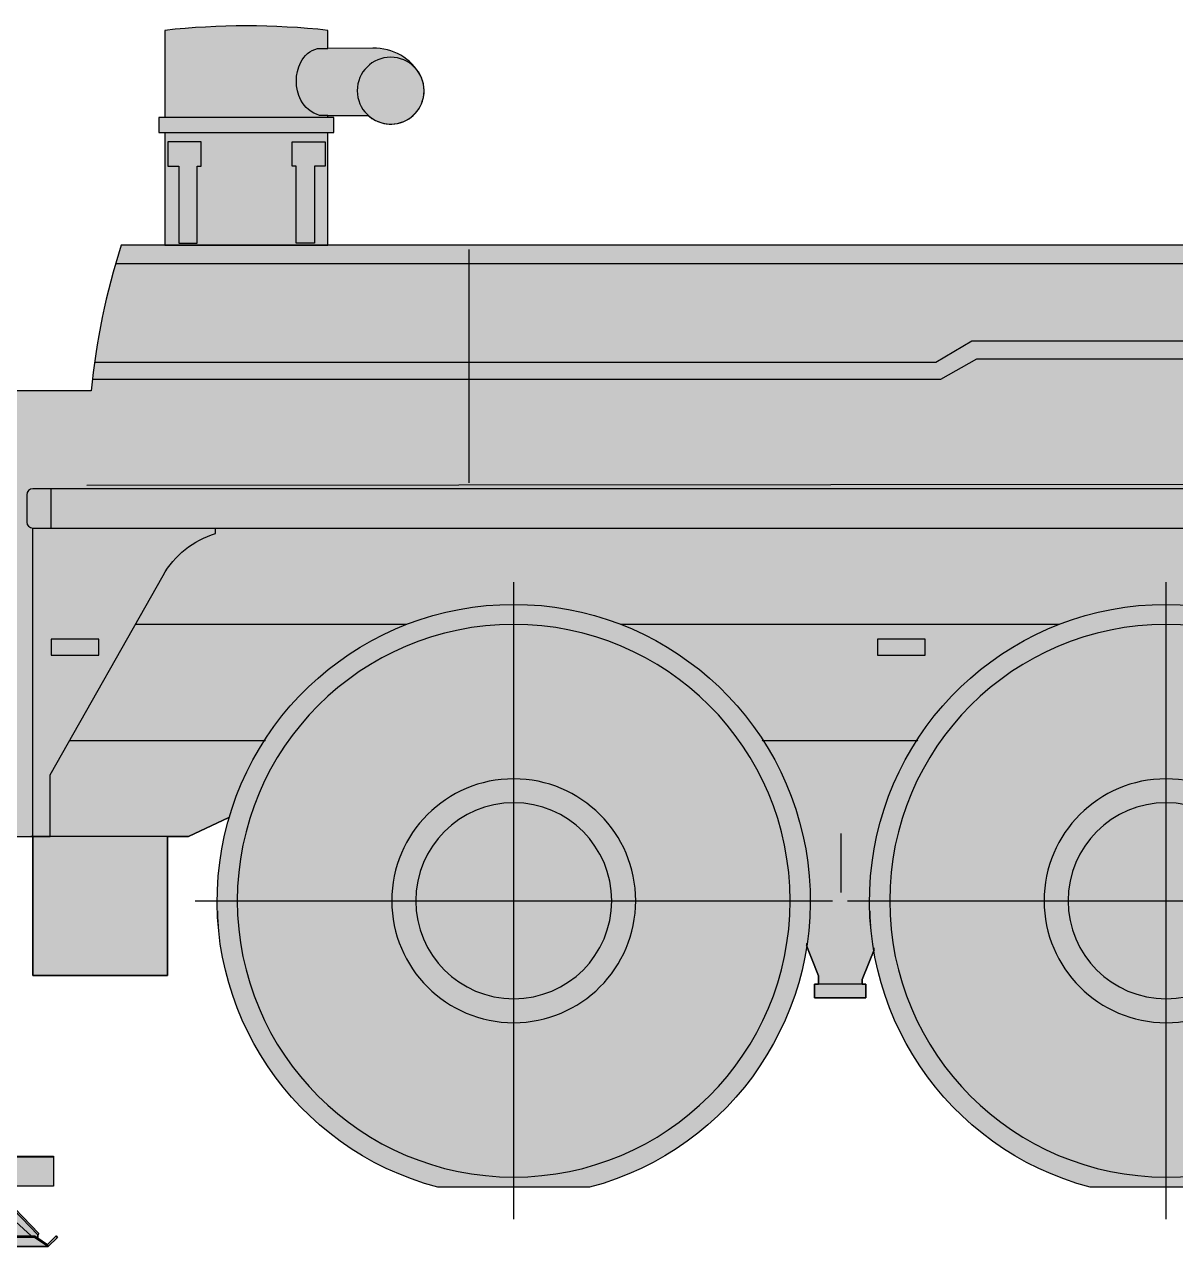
# Model space of a CAD drawing. Header units: millimetres. Extents: x -6059 to 13608, y -15234 to 15558.
# Drawn here: x 5633 to 8544, y 0 to 3092 of the extents above; entities that cross this region are included whole.
import ezdxf
from ezdxf.enums import TextEntityAlignment as Align

# ---------------------------------------------------------------- set-up
doc = ezdxf.new("R2010")
doc.units = ezdxf.units.MM
doc.set_wipeout_variables(frame=1)
doc.layers.add('Техника. Кран LTM 1350-6.1', color=250, linetype='Continuous')
doc.layers.add('Техника. Кран LTM 1350-6.1 Штрих', color=7, linetype='Continuous', lineweight=15, true_color=0xffda6b)
doc.styles.add('arial', font='arial.ttf')

# ---------------------------------------------------------------- blocks, each defined once
blk = doc.blocks.new('BLOCK-20200609.150342')
at = {"color": 0, "linetype": 'ByBlock', "lineweight": -2, "transparency": 16777216}
blk.add_wipeout([(-276.8460602492269, 0), (-300.180584028567, 23.33452377934009), (-296.64505012260645, 26.870057685300708), (-274.7749924383243, 5.000000001018634), (-250.00000000000006, 22.05210519969114), (-250.00000000000006, 30.000000002473882), (-252.8945661942999, 32.75835131353233), (-171.8943316736841, 117.75812782798317), (-169.0000000016881, 115.00000000160071), (-168.4588929856546, 135.0000000020372), (-172.999999998865, 135.0000000020372), (-172.999999998865, 143.0000000000291), (-161.4999999983484, 143.0000000000291), (-161.49999999833383, 147.000000000844), (161.499999998341, 147.000000000844), (161.499999998341, 143.0000000000291), (172.9999999988649, 143.0000000000291), (172.9999999988649, 135.0000000020372), (168.45889298565447, 135.0000000020372), (168.99999999805, 115.00000000160071), (171.89433167004603, 117.75812782798317), (252.89456619429978, 32.75835131353233), (249.99999999999994, 30.000000002473882), (249.99999999999994, 22.05210519969114), (274.7749924383242, 5.000000001018634), (296.64505012260634, 26.870057685300708), (300.1805840285669, 23.33452377934009), (276.8460602492268, 0)], dxfattribs=at)
at = {"layer": 'Техника. Кран LTM 1350-6.1 Штрих', "true_color": 0xadadad, "transparency": 16777216}
h = blk.add_hatch(color=253, dxfattribs=at)
h.dxf.hatch_style = 1
h.paths.add_polyline_path([(276.8460602492269, 0), (-276.8460602492269, 0), (-300.180584028567, 23.33452377934009), (-296.6450501226063, 26.87005768530071), (-274.7749924383243, 5.000000001018634), (-250, 22.05210519969114), (-250, 30.00000000247383), (-252.8945661942998, 32.75835131353233), (-171.8943316736841, 117.7581278279831), (-169.000000001688, 115.0000000016007), (-168.4588929856545, 135.0000000020373), (-172.999999998865, 135.0000000020373), (-172.999999998865, 143.0000000000291), (-161.4999999983484, 143.0000000000291), (-161.4999999983338, 147.000000000844), (161.4999999983411, 147.000000000844), (161.4999999983411, 143.0000000000291), (172.999999998865, 143.0000000000291), (172.999999998865, 135.0000000020373), (168.4588929856545, 135.0000000020373), (168.99999999805, 115.0000000016007), (171.8943316700461, 117.7581278279831), (252.8945661942998, 32.75835131353233), (250, 30.00000000247383), (250, 22.05210519969114), (274.7749924383243, 5.000000001018634), (296.6450501226063, 26.87005768530071), (300.180584028567, 23.33452377934009)])
at = {"color": 0, "linetype": 'ByBlock', "lineweight": -2, "transparency": 16777216}
for p, q in [((-161.4999999983484, 143.0000000000291), (-172.999999998865, 143.0000000000291)), ((-172.999999998865, 143.0000000000291), (-172.999999998865, 135.0000000020373)), ((-172.999999998865, 135.0000000020373), (172.999999998865, 135.0000000020373)), ((-168.8079942869081, 115.0000000016007), (-168.4588929856545, 135.0000000020373)), ((-165.7900822356169, 88.99999999994179), (-126.813287693949, 125)), ((-161.4999999983484, 143.0000000000291), (-161.4999999983411, 147.000000000844)), ((-126.813287693949, 125), (-122.3294731462374, 125)), ((-122.3294731462374, 125), (-122.3294731462374, 125)), ((122.3294731462374, 125), (126.813287693949, 125)), ((122.3294731462374, 125), (122.3294731462374, 125)), ((126.813287693949, 125), (165.7900822356169, 88.99999999994179)), ((161.4999999983411, 147.000000000844), (161.4999999983411, 143.0000000000291)), ((172.999999998865, 143.0000000000291), (161.4999999983411, 143.0000000000291)), ((168.4588929856545, 135.0000000020373), (168.8079942869081, 115.0000000016007)), ((172.999999998865, 135.0000000020373), (172.999999998865, 143.0000000000291)), ((-171.8943316736841, 117.7581278279831), (-252.8945661942998, 32.75835131353233)), ((-169.000000001688, 115.0000000016007), (-250, 30.00000000247383)), ((-169.000000001688, 115.0000000016007), (-171.8943316736841, 117.7581278279831)), ((-169.000000001688, 103.9999999993597), (-168.8079942869081, 115.0000000016007)), ((-169.000000001688, 103.9999999993597), (-168.7896253206418, 91.94764278072398)), ((-168.7896253206418, 91.94764278072398), (-168.8808749604505, 97.175331084145)), ((-82.67184273063322, 94.97871861094609), (-82.67184273063322, 26.87005768530071)), ((-20.00000000043656, 26.87005768530071), (-20.00000000043656, 109.7581278299913)), ((-15.99999999962165, 26.87005768530071), (-15.99999999962165, 111.0000000007858)), ((20.00000000043656, 117.7581278279831), (-11.99999999880674, 117.7581278279831)), ((20.00000000043656, 115.0000000016007), (-11.99999999880674, 115.0000000016007)), ((20.00000000043656, 117.7581278279831), (20.00000000043656, 30.00000000247383)), ((82.67184273063322, 26.87005768530071), (82.67184273063322, 94.97871861094609)), ((168.7896253206418, 91.94764278072398), (168.99999999805, 103.9999999993597)), ((168.8079942869081, 115.0000000016007), (168.99999999805, 103.9999999993597)), ((169.000000001688, 115.0000000016007), (171.8943316736841, 117.7581278279831)), ((250, 30.00000000247383), (168.99999999805, 115.0000000016007)), ((252.8945661942998, 32.75835131353233), (171.8943316700461, 117.7581278279831)), ((-233.2224359597603, 26.87005768530071), (-165.7900822356169, 88.99999999994179)), ((-82.67184273063322, 88.99999999994179), (82.67184273063322, 88.99999999994179)), ((165.7900822356169, 88.99999999994179), (233.2224359597603, 26.87005768530071)), ((-250, 30.00000000247383), (-252.8945661942998, 32.75835131353233)), ((20.00000000043656, 32.75835131353233), (-11.99999999880674, 32.75835131353233)), ((252.8945661942998, 32.75835131353233), (250, 30.00000000247383)), ((-296.6450501226063, 26.87005768530071), (-300.180584028567, 23.33452377934009)), ((-300.180584028567, 23.33452377934009), (-276.8460602492269, 0)), ((-274.7749924383243, 5.000000001018634), (-296.6450501226063, 26.87005768530071)), ((-274.7749924383243, 5.000000001018634), (-276.8460602492269, 0)), ((-276.8460602492269, 0), (-269.593703062128, 5.000000001018634)), ((-276.8460602492269, 0), (276.8460602492269, 0)), ((-274.7749924383243, 5.000000001018634), (-242.9999999985739, 26.87005768530071)), ((-269.593703062128, 5.000000001018634), (-242.9999999985739, 23.33452377934009)), ((-250, 30.00000000247383), (-250, 22.05210519969114)), ((-242.9999999985739, 23.33452377934009), (-242.9999999985739, 26.87005768530071)), ((-242.9999999985739, 26.87005768530071), (242.9999999985739, 26.87005768530071)), ((242.9999999985739, 23.33452377934009), (-242.9999999985739, 23.33452377934009)), ((20.00000000043656, 30.00000000247383), (-11.99999999880674, 30.00000000247383)), ((242.9999999985739, 26.87005768530071), (274.7749924383243, 5.000000001018634)), ((242.9999999985739, 26.87005768530071), (242.9999999985739, 23.33452377934009)), ((242.9999999985739, 23.33452377934009), (269.593703062128, 5.000000001018634)), ((250, 22.05210519969114), (250, 30.00000000247383)), ((269.593703062128, 5.000000001018634), (276.8460602492269, 0)), ((296.6450501226063, 26.87005768530071), (274.7749924383243, 5.000000001018634)), ((276.8460602492269, 0), (274.7749924383243, 5.000000001018634)), ((276.8460602492269, 0), (300.180584028567, 23.33452377934009)), ((300.180584028567, 23.33452377934009), (296.6450501226063, 26.87005768530071))]:
    blk.add_line(p, q, dxfattribs=at)
blk.add_lwpolyline([(276.8460602492269, 0), (-276.8460602492269, 0), (-300.180584028567, 23.33452377934009), (-296.6450501226063, 26.87005768530071), (-274.7749924383243, 5.000000001018634), (-250, 22.05210519969114), (-250, 30.00000000247383), (-252.8945661942998, 32.75835131353233), (-171.8943316736841, 117.7581278279831), (-169.000000001688, 115.0000000016007), (-168.4588929856545, 135.0000000020373), (-172.999999998865, 135.0000000020373), (-172.999999998865, 143.0000000000291), (-161.4999999983484, 143.0000000000291), (-161.4999999983338, 147.000000000844), (161.4999999983411, 147.000000000844), (161.4999999983411, 143.0000000000291), (172.999999998865, 143.0000000000291), (172.999999998865, 135.0000000020373), (168.4588929856545, 135.0000000020373), (168.99999999805, 115.0000000016007), (171.8943316700461, 117.7581278279831), (252.8945661942998, 32.75835131353233), (250, 30.00000000247383), (250, 22.05210519969114), (274.7749924383243, 5.000000001018634), (296.6450501226063, 26.87005768530071), (300.180584028567, 23.33452377934009), (276.8460602492269, 0)], dxfattribs=at)
for centre, radius, start, end in [((-133.3610005864703, 69.223342446483), 56.85710268301656, 26.93531683816798, 78.81240414995384), ((133.3610005864703, 69.223342446483), 56.85710268301656, 101.1875958500462, 153.064683161832), ((-11.99999999880674, 109.7581278299913), 8, 90, 180), ((-11.99999999880674, 111.0000000007858), 4, 90, 180), ((-165.7900822356169, 92.00000000055297), 3, 181.0000000086281, 270), ((165.7900822356169, 92.00000000055297), 2.999999999992129, 270, 358.999999990955), ((-11.99999999880674, 24.75835131554049), 7.999999999982689, 90, 164.6946392948219), ((-11.99999999880674, 26.00000000165892), 3.999999999992003, 90, 167.4369151683407)]:
    blk.add_arc(centre, radius, start, end, dxfattribs=at)
blk = doc.blocks.new('BLOCK-20200609.15034')
at = {"color": 0, "linetype": 'ByBlock', "lineweight": -2, "transparency": 16777216}
blk.add_wipeout([(-258.47147296157345, -62.25537867034291), (-266.15804375559225, -64.89625880857085), (-274.0984748667446, -63.16213878821691), (-279.984227925989, -57.55718299877981), (-282.1041254698139, -49.71093211828702), (-282.1041254698139, -49.71093211828702), (-282.1041254698139, 67.74462132703775), (282.87726147606, 67.74462132703775), (282.87726147606, -8.755378672176505), (-187.12273852146606, -8.755378672176505)], dxfattribs=at)
at = {"layer": 'Техника. Кран LTM 1350-6.1 Штрих'}
h = blk.add_hatch(color=256, dxfattribs=at)
h.dxf.hatch_style = 1
edge = h.paths.add_edge_path()
edge.add_ellipse((-267.0312197820716, -49.84804135792407), major_axis=(-15.07352927536109, 0), ratio=1, start_angle=-0.521171183749118, end_angle=124.6015585508039, ccw=False)
edge.add_line((-282.1041254698139, -49.71093211828702), (-282.1041254698139, 67.74462132703775))
edge.add_line((-282.1041254698139, 67.74462132703775), (282.8772614760601, 67.74462132703775))
edge.add_line((282.8772614760601, 67.74462132703775), (282.8772614760601, -8.755378672176448))
edge.add_line((282.8772614760601, -8.755378672176448), (-187.1227385214661, -8.755378672176448))
edge.add_line((-187.1227385214661, -8.755378672176448), (-258.4714729615735, -62.25537867034291))
edge = h.paths.add_edge_path(flags=16)
edge.add_arc((-267.0312197865424, -49.84804135969898), 5.640603142666923, 0, 360)
at = {"color": 0, "linetype": 'ByBlock', "lineweight": -2, "transparency": 16777216}
blk.add_line((282.8772614760601, 64.57158757290017), (-282.1041254698139, 64.57158757290017), dxfattribs=at)
at = {"color": 0, "linetype": 'ByBlock', "lineweight": -2, "transparency": 16777216, "extrusion": (0, 0, -1)}
blk.add_lwpolyline([(258.4714729615735, -62.25537867034291, 0.6075478316620407), (282.1041254698139, -49.71093211828702), (282.1041254698139, 67.74462132703775), (-282.8772614760601, 67.74462132703775), (-282.8772614760601, -8.755378672176448), (187.1227385214661, -8.755378672176448), (258.4714729615735, -62.25537867034291)], format="xyb", dxfattribs=at)
at = {"color": 0, "linetype": 'ByBlock', "lineweight": -2, "transparency": 16777216}
blk.add_circle((-267.0312197865424, -49.84804135969898), 5.640603142666923, dxfattribs=at)
blk = doc.blocks.new('BLOCK-20200609.150333')
at = {"color": 0, "linetype": 'ByBlock', "lineweight": -2, "transparency": 16777216, "xscale": -1}
blk.add_blockref('BLOCK-20200609.150342', (0, 0), dxfattribs=at)
blk.add_blockref('BLOCK-20200609.15034', (-7.254584939677443, 161.255378672322), dxfattribs=at)
at = {"color": 0, "linetype": 'ByBlock', "lineweight": -2, "transparency": 16777216}
blk.add_wipeout([(80.04873761253839, 279.0000000022703), (77.73933653313725, 275.0000000014553), (52.16645192958089, 268.147766224589), (52.16645192958089, 268.147766224589), (47.71518411283637, 266.13092301582265), (44.14843750537926, 262.79030026799165), (41.84478566840272, 258.48047081439057), (41.04873761127965, 253.6588788370574), (41.048737611869, 228.9999999993599), (-40.951262390284626, 228.9999999993599), (-40.95126238970255, 253.65887883384147), (-40.95126238970255, 253.65887883384147), (-41.74731044668454, 258.4804708107567), (-44.050962283266415, 262.7903002640752), (-47.6177088901606, 266.1309230118703), (-52.06897670630127, 268.1477662209146), (-52.06897670630127, 268.1477662209146), (-77.6418613115529, 275.0000000014553), (-79.95126238731609, 279.0000000022703), (-79.95126238731609, 1049.9993363837611), (80.04873761253839, 1050.0006627004336)], dxfattribs=at)
at = {"layer": 'Техника. Кран LTM 1350-6.1 Штрих', "transparency": 16777216, "extrusion": (0, 0, -1)}
h = blk.add_hatch(color=256, dxfattribs=at)
h.dxf.hatch_style = 1
h.set_gradient(color1=(132, 132, 132), color2=(214, 214, 214), tint=1, name='CYLINDER')
h.paths.add_polyline_path([(0, 1050), (79.95126238731609, 1049.999336383761), (79.95126238731609, 279.0000000022701), (-0.0487376107921591, 279.0000000022701)])
h.paths.add_polyline_path([(-80.04873761253839, 1050.000662700434), (0, 1050), (-0.0487376107921591, 279.0000000022701), (-80.04873761253839, 279.0000000022701)])
h = blk.add_hatch(color=256, dxfattribs=at)
h.dxf.hatch_style = 1
h.set_gradient(color1=(132, 132, 132), color2=(214, 214, 214), tint=1, name='CYLINDER')
h.paths.add_polyline_path([(-0.0487376107921591, 275.0000000014552), (77.64186131155293, 275.0000000014552), (52.06897670630133, 268.1477662209145, 0.3394542588452465), (40.95126238970261, 253.6588788338413), (40.95126239028468, 228.9999999993597), (-0.0487376107921591, 228.9999999993597)])
h.paths.add_polyline_path([(-41.04873761127237, 253.6588788370573, 0.3394542588780836), (-52.16645192957367, 268.1477662245888), (-77.73933653313725, 275.0000000014552), (-0.0487376107921591, 275.0000000014552), (-0.0487376107921591, 228.9999999993597), (-41.048737611869, 228.9999999993597)])
at = {"color": 0, "linetype": 'ByBlock', "lineweight": 9, "transparency": 16777216}
blk.add_line((0, 1050), (0, 0), dxfattribs=at)
at = {"color": 0, "linetype": 'ByBlock', "lineweight": -2, "transparency": 16777216}
for p, q in [((-79.95126238731609, 279.0000000022701), (80.04873761253839, 279.0000000022701)), ((-77.64186131155293, 275.0000000014552), (77.73933653313725, 275.0000000014552)), ((-40.95126239028468, 265.1687836514611), (41.048737611869, 265.1687836514611))]:
    blk.add_line(p, q, dxfattribs=at)
at = {"color": 0, "linetype": 'ByBlock', "lineweight": -2, "transparency": 16777216, "extrusion": (0, 0, -1)}
blk.add_lwpolyline([(-80.04873761253839, 1050.000662700434), (-80.04873761253839, 279.0000000022701), (-77.73933653313725, 275.0000000014552), (-52.16645192957367, 268.1477662245888, -0.3394542588780529), (-41.04873761127237, 253.6588788370573), (-41.048737611869, 228.9999999993597), (40.95126239028468, 228.9999999993597), (40.95126238970261, 253.6588788338413, -0.3394542588452499), (52.06897670630133, 268.1477662209145), (77.64186131155293, 275.0000000014552), (79.95126238731609, 279.0000000022701), (79.95126238731609, 1049.999336383761)], format="xyb", close=True, dxfattribs=at)
blk = doc.blocks.new('BLOCK-20200609.214848')
at = {"color": 0, "linetype": 'ByBlock', "lineweight": -2, "transparency": 16777216}
blk.add_wipeout([(192.02864369672187, -724.9999999999981), (192.02864369672187, -724.9999999999981), (318.2087991240814, -679.1488497818507), (434.1928320660788, -611.536249606217), (536.2643543854925, -524.3286585868739), (621.1527659395865, -420.3204032230674), (686.1380519324874, -302.8441409211864), (729.1379382801547, -175.66407418866766), (748.7746123348427, -42.855337156537644), (744.4188710876546, 91.32658084357195), (716.2102822419081, 222.5821906868498), (665.0527121514057, 346.70576871469916), (592.5853639184209, 459.7201175385517), (501.1302536556721, 558.004004350317), (393.61780789038386, 638.408193330532), (273.4929661363054, 698.3563542160618), (144.60479731745718, 735.9276136908843), (11.083166980644398, 749.9181044685224), (-122.79359284464208, 739.8795398957091), (-252.73577098485723, 706.1335780606028), (-374.5797290743124, 649.7615151473601), (-484.42131385200497, 572.569638285057), (-578.7409549746119, 477.0313480632683), (-654.5164399316407, 366.2079052385334), (-709.3197525018678, 243.6503410846649), (-741.3948718300963, 113.28567439893959), (-749.7140392675883, -20.7089189738781), (-734.010690060628, -154.03995220952083), (-694.7879946821438, -282.4352004364189), (-633.3027361230062, -401.78059238732567), (-551.525039750703, -508.25203445532793), (-452.0752460808978, -598.437943216247), (-338.139949199585, -669.4485602010812), (-213.36989115288375, -719.0085462283502), (-192.02864369671923, -724.9999999999981)], dxfattribs=at)
at = {"layer": 'Техника. Кран LTM 1350-6.1 Штрих', "true_color": 0x848484, "transparency": 16777216}
h = blk.add_hatch(color=252, dxfattribs=at)
h.dxf.hatch_style = 1
edge = h.paths.add_edge_path(flags=16)
edge.add_arc((0, 0), 699.146721040487, 0, 360)
edge = h.paths.add_edge_path()
edge.add_line((-192.0286436967199, -724.9999999999982), (192.0286436967217, -724.9999999999982))
edge.add_arc((1.818989403545856e-12, -5.456968210637569e-12), 749.9999999999941, 284.8351115819762, 615.1648884180236)
h = blk.add_hatch(color=252, dxfattribs=at)
h.dxf.hatch_style = 1
edge = h.paths.add_edge_path()
edge.add_arc((0, 0), 699.146721040487, 0, 360)
edge = h.paths.add_edge_path(flags=17)
edge.add_arc((0, 0), 308.4911617921528, 0, 360)
at = {"layer": 'Техника. Кран LTM 1350-6.1 Штрих', "transparency": 16777216}
h = blk.add_hatch(color=256, dxfattribs=at)
h.dxf.hatch_style = 1
h.set_gradient(color1=(132, 132, 132), color2=(214, 214, 214), rotation=180, tint=1, name='HEMISPHERICAL')
edge = h.paths.add_edge_path()
edge.add_arc((0, 0), 308.4911617921528, 0, 360)
edge = h.paths.add_edge_path(flags=17)
edge.add_arc((0, 0), 247.849310909165, 0, 360)
h = blk.add_hatch(color=256, dxfattribs=at)
h.dxf.hatch_style = 1
edge = h.paths.add_edge_path()
edge.add_arc((0, 0), 247.849310909165, 0, 360)
at = {"color": 0, "linetype": 'ByBlock', "lineweight": -2, "transparency": 16777216}
for p, q in [((0, 0), (0, 805.9388726309917)), ((0, 0), (-805.9388726309917, 0)), ((0, -805.9388726309917), (0, 0)), ((805.9388726309917, 0), (0, 0))]:
    blk.add_line(p, q, dxfattribs=at)
blk.add_lwpolyline([(-192.0286436967199, -724.9999999999982), (192.0286436967217, -724.9999999999982, 7.681145747868325)], format="xyb", close=True, dxfattribs=at)
for radius in [699.146721040487, 308.4911617921528, 247.849310909165]:
    blk.add_circle((0, 0), radius, dxfattribs=at)
blk = doc.blocks.new('BLOCK-20200609.215451')
at = {"color": 0, "linetype": 'ByBlock', "lineweight": -2, "transparency": 16777216}
blk.add_wipeout([(-10532.435256825873, 505.54258899368506), (-10754.625165340214, 586.1937285139311), (-10754.625165340214, 580.7605014320416), (-10937.314904803978, 643.8734840265715), (-10937.314904803978, 643.8734840265715), (-10943.774656865144, 650.4669685173212), (-10949.247599272141, 657.8999582140223), (-10953.625910285231, 666.02601673548), (-10956.823333358043, 674.6850536400634), (-10956.823333358043, 674.6850536400634), (-10956.823333358043, 674.6850536400634), (-10982.880092571682, 830.5498018420476), (-10990.88724637335, 988.3745778462662), (-10980.739103750195, 1146.0761619666691), (-10952.569615853772, 1301.5729605975039), (-10861.489012353495, 1304.3489324032753), (-10859.20792160379, 1328.7597374821662), (-10935.01203351293, 1327.4260621515268), (-10935.01203351293, 1327.4260621515268), (-10895.218459309654, 1581.3565334681998), (-10829.759883010509, 1829.9111302872252), (-10739.317593546257, 2070.5029112928214), (-10624.832908833774, 2300.627811677942), (-10624.832908833774, 2300.627811677944), (-10578.805030850763, 2301.415907449021), (-10549.287859851776, 2342.358703854071), (-10549.287859851776, 2342.358703854071), (-10543.120094543738, 2348.8912369583422), (-10535.528685824262, 2353.696008681046), (-10526.985013029396, 2356.4746725375944), (-10518.019585180362, 2357.054690759026), (-10518.019585180362, 2357.054690759024), (-9710.278752113074, 2357.895188509451), (-9710.278752113074, 2197.979355977496), (-9765.376616798185, 2197.979355977496), (-10445.286911216275, 2197.9890902184807), (-10445.286911216275, 2197.9890902184807), (-10498.846742977166, 2096.000828130059), (-10547.334229329412, 1991.505733272389), (-10590.632400082537, 1884.7558874106517), (-10628.636803641692, 1776.0088116238267), (-10628.636803641692, 1776.0088116238267), (-10628.636803641692, 1776.0088116238267), (-10630.164899213865, 1770.383152689973), (-10631.441853352037, 1764.6952266490744), (-10632.465150363474, 1758.9562391299978), (-10633.232774278487, 1753.1774963564467), (-10633.232774278487, 1753.1774963564467), (-10633.232774278487, 1635.3324987297847), (-10633.232774278487, 1635.3324987297847), (-10625.902776574927, 1605.087947717132), (-10607.974397051232, 1579.6510662269566), (-10581.954919772277, 1562.5792024030825), (-10551.483168909075, 1556.2598565807648), (-10551.483168909075, 1556.2598565807612), (-9981.582809946238, 1556.2501223397767), (-9981.582809946238, 1556.2501223397767), (-9968.356924097116, 1557.9480228798866), (-9955.500953175571, 1561.4879288676975), (-9943.270113778446, 1566.7995661275081), (-9931.907212398251, 1573.7774880934076), (-9931.907212398251, 1573.7774880934076), (-9794.41923975935, 1681.7444879404475), (-9794.41923975935, 1681.7444879404475), (-9781.889861044703, 1695.7220775828655), (-9772.61843548929, 1712.0438119072996), (-9767.028838187834, 1729.9634867144641), (-9765.376616798185, 1748.6618424621347), (-9765.376616798185, 1748.6618424621347), (-9765.376616798185, 2197.979355977496), (-9710.278752113074, 2197.979355977496), (-9710.278752113074, 2357.895188509451), (-9349.54395194929, 2358.270552457424), (-9349.54395194929, 2358.270552457424), (-9335.931298384368, 2353.943767549138), (-9324.018334895918, 2346.062986772841), (-9314.71125845466, 2335.2276864614696), (-9308.71804105139, 2322.2620877526397), (-9308.71804105139, 2322.2620877526433), (-9274.566658357973, 1857.6945024468232), (-9226.329074782816, 1857.6945024468232), (-9254.866959455121, 2383.578666120892), (-9155.556230351596, 2383.578666120892), (-9161.588311432202, 2513.72006740541), (-9161.588311432202, 2513.72006740541), (-9166.594312960638, 2529.015667933788), (-9175.579595133466, 2542.3678269764687), (-9187.863827434732, 2552.765571135419), (-9202.516895713441, 2559.421623782883), (-9202.516895713441, 2559.4216237828814), (-9202.516895713441, 2569.1739045182303), (-9241.835130381807, 2569.1739045182303), (-9241.835130381807, 2790.764626295725), (-9241.835130381807, 2790.764626295725), (-9237.567032388124, 2805.656000909902), (-9228.281664308692, 2818.0556637284126), (-9215.193304269456, 2826.3420700584693), (-9200.01356016409, 2829.431579287945), (-9200.01356016409, 2829.431579287947), (-9087.348716617955, 2829.431579287947), (-8974.68387307182, 2829.431579287947), (-8974.68387307182, 2829.431579287947), (-8959.504128966453, 2826.3420700584693), (-8946.41576892722, 2818.0556637284126), (-8937.130400847784, 2805.656000909902), (-8932.862302854104, 2790.764626295725), (-8932.862302854104, 2790.764626295725), (-8932.862302854104, 2569.1739045182303), (-8972.180537522469, 2569.1739045182303), (-8972.180537522469, 2559.4216237828814), (-8972.180537522469, 2559.4216237828814), (-8986.833605801181, 2552.7655711354173), (-8999.117838102447, 2542.3678269764687), (-9008.103120275273, 2529.015667933788), (-9013.10912180371, 2513.72006740541), (-9019.141202884315, 2383.578666120892), (-5877.29173855533, 2383.578666120892), (-5877.29173855533, 2383.578666120892), (-5850.90148507334, 2293.0816716778163), (-5829.341023326578, 2201.314041375291), (-5812.67086862151, 2108.5333460546435), (-5800.937810286338, 2014.999999999999), (4130.796370006571, 2014.999999999999), (4130.796370006571, 1999.5435211356844), (4144.000927160251, 1999.5435211356844), (4144.000927160251, 1999.5435211356844), (4151.031372350648, 2000.9963191469806), (4157.789274957318, 2003.4188248736145), (4164.141593698126, 2006.7633469997118), (4169.963271927693, 2010.9640426835476), (4169.963271927693, 2010.9640426835476), (4169.963271927693, 2010.9640426835476), (4225.630905953873, 2018.3279817962984), (4269.450469675708, 1983.214467125209), (4274.395853049687, 1927.2800746585608), (4237.416946400578, 1885.0228440303554), (4233.3778880545615, 1883.2313130582052), (4233.3778880545615, 1883.2313130582052), (4223.552885473126, 1878.6740376032421), (4215.603081498339, 1871.3187638449044), (4210.297378658822, 1861.8768915371265), (4208.148942856825, 1851.2616355862601), (4208.148942856825, 1851.2616355862601), (4208.148942856825, 1162.9259433726393), (4208.148942856825, 1162.9259433726393), (4254.410210209842, 1144.7552061372726), (4273.712010260556, 1098.9543211721748), (4254.410210209842, 1053.1534362070752), (4208.148942856825, 1034.9826989717103), (4208.148942856825, 931.3037570726292), (4214.759171217591, 931.3037570726292), (4214.759171217591, 801.0061635687725), (4233.967345375652, 801.0061635687725), (4339.4319531413585, 494.1853236865627), (4376.999999999989, 494.1853236865627), (4376.999999999989, 339.6408858617706), (4316.3889438756, 339.6408858617706), (4316.3889438756, 427.8829956053705), (4213.288034883639, 635.5915362319465), (4198.453400014196, 635.5915362319465), (4198.453400014196, 585.6711558647603), (4178.847184850835, 585.6711558647603), (4178.847184850835, 635.5915362319465), (4134.843212113116, 635.5915362319465), (4134.843212113116, 744.8383018633704), (4122.556324768761, 744.8383018633667), (4122.556324768761, 591.0237653507202), (3294.401530661643, 591.0237653507202), (3294.401530661643, 812.1351987546386), (3269.2850376976103, 812.1351987546386), (3269.2899306945337, 388.4469531441482), (2872.002492650973, 388.46641604622346), (2872.002492650973, 947.4177231120548), (2654.0459197028003, 1000.6443817263889), (1256.4308063746666, 628.8326533198197), (1202.2570248260354, 524.9433665578717), (1202.2570248260354, 513.897526700749), (1211.8401125368055, 513.897526700749), (1211.8401125368055, 479.0082439802263), (1081.832815481026, 479.0082439802263), (1081.832815481026, 513.897526700749), (1091.4943188081934, 513.897526700749), (1091.4943188081934, 524.9122518141357), (1037.9266279082185, 615.1591687389728), (-324.97423912070735, 1088.7678001460054), (-533.1130370020355, 1088.7678001460054), (-533.3575035252707, 445.6760840589477), (-1264.11683477601, 447.03856650828493), (-1264.11683477601, 1095.5225004596423), (-1477.2223467574227, 1095.5225004596423), (-2835.352072904849, 626.5942892959083), (-2888.7924548837786, 524.9433665578717), (-2888.7924548837786, 513.9051579806091), (-2879.2093671730095, 513.9051579806091), (-2879.2093671730095, 479.0082439802263), (-3009.2166642287907, 479.0082439802263), (-3009.2166642287907, 513.9051579806091), (-2999.2989197373395, 513.9051579806091), (-2999.2989197373395, 524.176665310556), (-3044.664310097702, 609.076657804434), (-4456.165121945522, 1010.668359746508), (-4743.887552111402, 929.1117857779218), (-4743.887552111402, 882.658263279548), (-4795.8073533541665, 882.658263279548), (-4795.8073533541665, 914.3948201661397), (-4828.683210049321, 914.3948201661397), (-4828.683210049321, 682.3100894562958), (-5613.322963020806, 682.3100894562958), (-5613.322963020806, 887.2128494753388), (-5653.525844164005, 887.2128494753388), (-5653.525844164005, 535.8870178963007), (-5994.475608696055, 535.8870178963007), (-5994.475608696055, 887.2128494753388), (-6047.536160481919, 887.2128494753388), (-6164.057146562109, 942.0576364048966), (-7587.341244829802, 669.5611465374996), (-7640.439373676201, 535.2593051028553), (-7640.439373676201, 513.9884107544922), (-7630.416246223611, 513.9884107544885), (-7630.416246223611, 479.0082439802263), (-7760.47243658404, 479.0082439802263), (-7760.47243658404, 513.897526700749), (-7751.1720163899, 513.897526700749), (-7751.1720163899, 525.5402380344576), (-7799.538186996814, 644.5498615746719), (-9180.774043268277, 677.0061399213773), (-9313.226005556397, 604.9405503689441), (-9598.983581897668, 617.7676749833154), (-9663.766555242186, 505.5328547527006), (-9663.766555242186, 505.54258899368506)], dxfattribs=at)
at = {"layer": 'Техника. Кран LTM 1350-6.1 Штрих', "true_color": 0xadadad, "transparency": 16777216}
h = blk.add_hatch(color=253, dxfattribs=at)
h.dxf.hatch_style = 1
edge = h.paths.add_edge_path()
edge.add_line((-5653.525844163998, 887.2128494753379), (-5697.277655913665, 887.2128494753379))
edge.add_line((-5697.277655913666, 887.2128494753379), (-5697.277655913666, 1043.787745715714))
edge.add_line((-5697.277655913666, 1043.787745715714), (-5982.961234916313, 1547.890319336626))
edge.add_arc((-6183.407647576527, 1433.79882085045), 230.6417880072254, 29.64797074220544, 72.95005906203552)
edge.add_line((-6115.782289580171, 1654.303798869167), (-6115.78228958017, 1668.06127349485))
edge.add_line((-6115.782289580171, 1668.06127349485), (-8906.67817961088, 1668.06127349485))
edge.add_line((-8906.67817961088, 1668.06127349485), (-8906.67817961088, 1655.112823105661))
edge.add_arc((-8797.815828562576, 1377.303487080631), 298.3773427363952, 111.3982233664878, 140.5383313176785)
edge.add_line((-9028.178041671667, 1566.940744574811), (-9180.129560062715, 1303.105750301957))
edge.add_line((-9180.129560062715, 1303.105750301957), (-9219.936593457818, 1303.105750301957))
edge.add_line((-9219.936593457818, 1303.105750301957), (-9269.438621473779, 1218.079784071901))
edge.add_line((-9269.438621473779, 1218.079784071901), (-9269.438621473779, 1188.695767375521))
edge.add_line((-9269.438621473779, 1188.695767375521), (-9598.983581897664, 617.7676749833136))
edge.add_line((-9598.983581897664, 617.7676749833136), (-9313.226005556395, 604.940550368945))
edge.add_line((-9313.226005556395, 604.940550368945), (-9180.774043268273, 677.0061399213773))
edge.add_line((-9180.774043268273, 677.0061399213773), (-7799.538186996811, 644.549861574671))
edge.add_line((-7799.538186996811, 644.549861574671), (-7751.172016389895, 525.5402380344585))
edge.add_line((-7751.172016389895, 525.5402380344585), (-7751.172016389895, 513.89752670075))
edge.add_line((-7751.172016389895, 513.89752670075), (-7760.472436584036, 513.89752670075))
edge.add_line((-7760.472436584036, 513.89752670075), (-7760.472436584036, 479.0082439802281))
edge.add_line((-7760.472436584036, 479.0082439802281), (-7630.416246223606, 479.0082439802281))
edge.add_line((-7630.416246223606, 479.0082439802281), (-7630.416246223606, 513.9884107544895))
edge.add_line((-7630.416246223606, 513.9884107544895), (-7640.439373676197, 513.9884107544913))
edge.add_line((-7640.439373676197, 513.9884107544913), (-7640.439373676197, 535.2593051028543))
edge.add_line((-7640.439373676197, 535.2593051028543), (-7587.341244829797, 669.5611465375005))
edge.add_line((-7587.341244829797, 669.5611465375005), (-6164.057146562103, 942.0576364048957))
edge.add_line((-6164.057146562103, 942.0576364048957), (-6047.536160481914, 887.2128494753379))
edge.add_line((-6047.536160481914, 887.2128494753379), (-5994.47560869605, 887.2128494753379))
edge.add_line((-5994.47560869605, 887.2128494753379), (-5994.47560869605, 535.8870178963007))
edge.add_line((-5994.47560869605, 535.8870178963007), (-5653.525844164, 535.8870178963007))
edge.add_line((-5653.525844164, 535.8870178963007), (-5653.525844163999, 887.2128494753379))
at = {"color": 0, "linetype": 'ByBlock', "lineweight": -2, "transparency": 16777216}
for p, q in [((-9241.701660676652, 2140.974064654025), (-8028.896678346781, 2140.974064654025)), ((-8028.896678346781, 2140.974064654025), (-7938.004025008423, 2087.010027642786)), ((-8041.120004508476, 2096.109464000858), (-9239.267016533038, 2096.109464000858)), ((-7950.227351170116, 2045.16235241315), (-8041.120004508476, 2096.109464000858)), ((-7938.004025008423, 2087.010027642786), (-5809.524176477524, 2087.010027642786)), ((-5804.172143222355, 2045.16235241315), (-7950.227351170116, 2045.16235241315)), ((-5790.091818965875, 1776.738715203695), (-9220.886112725606, 1779.852960802182)), ((-5698.842241469465, 1767.318080734678), (-5698.842241469465, 1668.06127349485)), ((-5653.525844164, 887.2128494753397), (-5653.525844164, 1668.06127349485)), ((-9110.484646915815, 1424.030933911888), (-5912.767995736747, 1424.030933911888)), ((-5994.47560869605, 887.2128494753379), (-5648.359905101512, 887.2128494753379))]:
    blk.add_line(p, q, dxfattribs=at)
for points in [[(-6757.196493707679, 1782.412479299441), (-6757.196493707679, 2372.853980737114)], [(-9252.31295952898, 2336.514627191498), (-5862.918047638103, 2336.514627191498)], [(-9303.679323626944, 1129.374639425843), (-5745.964942923978, 1129.374639425843)], [(-7698.074799774849, 745.709316957289), (-7698.074799774849, 894.9498052471645)], [(-7751.172016389895, 513.89752670075), (-7640.439373676197, 513.9884107544913)]]:
    blk.add_lwpolyline(points, dxfattribs=at)
blk.add_lwpolyline([(-5653.525844164, 1767.318080734678, -0.414213562373095), (-5638.459010230694, 1752.251246801372), (-5638.459010230694, 1683.128107428156, -0.414213562373095), (-5653.525844164, 1668.06127349485), (-9230.706815340245, 1668.06127349485, -0.414213562373095), (-9245.773649273551, 1683.128107428156), (-9245.773649273551, 1752.251246801372, -0.414213562373095), (-9230.706815340245, 1767.318080734678)], format="xyb", close=True, dxfattribs=at)
for points in [[(-9180.774043268273, 677.0061399213773), (-7799.538186996811, 644.549861574671), (-7751.172016389895, 525.5402380344585), (-7751.172016389895, 513.89752670075), (-7760.472436584036, 513.89752670075), (-7760.472436584036, 479.0082439802281), (-7630.416246223606, 479.0082439802281), (-7630.416246223606, 513.9884107544895), (-7640.439373676197, 513.9884107544913), (-7640.439373676197, 535.2593051028543), (-7587.341244829797, 669.5611465375005), (-6164.057146562103, 942.0576364048957), (-6047.536160481914, 887.2128494753379), (-5994.47560869605, 887.2128494753379), (-5994.47560869605, 535.8870178963007), (-5653.525844164, 535.8870178963007), (-5653.525844163998, 887.2128494753379), (-5697.277655913666, 887.2128494753379), (-5697.277655913666, 1043.787745715714), (-5982.961234916313, 1547.890319336626, 0.1912218952839762), (-6115.782289580171, 1654.303798869167), (-6115.782289580171, 1668.06127349485), (-8906.67817961088, 1668.06127349485)], [(-5697.277655913666, 887.2128494753379), (-5697.277655913666, 1043.787745715714), (-5982.961234916313, 1547.890319336626, 0.1912218952839762), (-6115.782289580171, 1654.303798869167), (-6115.782289580171, 1668.06127349485)]]:
    blk.add_lwpolyline(points, format="xyb", dxfattribs=at)
for points in [[(-7790.033327504545, 1346.077474800477), (-7910.750896677439, 1346.077474800477), (-7910.750896677439, 1387.341228980396), (-7790.033327504545, 1387.341228980396)], [(-5699.844555031008, 1346.077474800477), (-5820.562124203901, 1346.077474800477), (-5820.562124203901, 1387.341228980396), (-5699.844555031008, 1387.341228980396)]]:
    blk.add_lwpolyline(points, close=True, dxfattribs=at)
blk.add_wipeout([(-6399.977118570448, 2668.8776248165327), (-6415.305169577214, 2668.8776248165327), (-6415.305169577214, 2707.0757934854423), (-6399.977118570448, 2707.0757934854423), (-6399.977118570448, 2712.3491977463627), (-6501.864051786379, 2712.3491977463627), (-6501.864051786379, 2712.3491977463627), (-6541.712533084692, 2692.0500360450674), (-6586.341609738003, 2694.914114366314), (-6623.268491343049, 2720.1403475866005), (-6642.164697951595, 2760.672936985311), (-6637.7449446283645, 2805.174883101398), (-6634.821450890728, 2811.901447462127), (-6634.821450890728, 2811.901447462127), (-6613.281861534406, 2841.673506214022), (-6584.36194977489, 2864.3443706833596), (-6550.308268582028, 2878.152925610657), (-6513.766171760987, 2882.026496558347), (-6399.977118570448, 2881.5940557226304), (-6399.977118570448, 2927.467059328908), (-6399.977118570448, 2927.467059328908), (-6297.0755300984565, 2935.8990311090756), (-6193.867392831957, 2938.7124738648886), (-6090.659255565457, 2935.8990311090756), (-5987.757667093465, 2927.467059328908), (-5987.757667093465, 2927.467059328908), (-5987.757667093465, 2707.0757934854423), (-5972.4296160867025, 2707.0757934854423), (-5972.4296160867025, 2668.8776248165327), (-5987.757667093465, 2668.8776248165327), (-5987.757667093465, 2383.578666120894), (-6399.977118570448, 2383.578666120894)], dxfattribs=at)
at = {"layer": 'Техника. Кран LTM 1350-6.1 Штрих', "true_color": 0xadadad, "transparency": 16777216}
h = blk.add_hatch(color=253, dxfattribs=at)
h.dxf.hatch_style = 1
edge = h.paths.add_edge_path()
edge.add_line((-6399.977118570447, 2383.578666120893), (-6399.977118570447, 2668.877624816532))
edge.add_line((-6399.977118570447, 2668.877624816532), (-6415.305169577212, 2668.877624816532))
edge.add_line((-6415.305169577212, 2668.877624816532), (-6415.305169577212, 2707.075793485443))
edge.add_line((-6415.305169577212, 2707.075793485443), (-6399.977118570447, 2707.075793485443))
edge.add_line((-6399.977118570447, 2707.075793485443), (-6399.977118570447, 2712.349197746362))
edge.add_line((-6399.977118570447, 2712.349197746362), (-6501.864051786377, 2712.349197746362))
edge.add_arc((-6558.804349069271, 2774.864373313349), 84.55971044673407, 154.0237168240625, 312.32799682786884, ccw=False)
edge.add_arc((-6518.274855012924, 2750.2597203852), 131.8438907486059, 88.04026643427528, 152.1255473202298, ccw=False)
edge.add_line((-6513.766171760986, 2882.026496558346), (-6399.977118570447, 2881.594055722629))
edge.add_line((-6399.977118570447, 2881.594055722629), (-6399.977118570447, 2927.467059328907))
edge.add_arc((-6193.867392831957, 1044.265708218896), 1894.446765645993, 83.75403959670268, 96.24596040329732, ccw=False)
edge.add_line((-5987.757667093465, 2927.467059328907), (-5987.757667093465, 2707.075793485443))
edge.add_line((-5987.757667093465, 2707.075793485443), (-5972.429616086702, 2707.075793485443))
edge.add_line((-5972.429616086702, 2707.075793485443), (-5972.429616086702, 2668.877624816532))
edge.add_line((-5972.429616086702, 2668.877624816532), (-5987.757667093465, 2668.877624816532))
edge.add_line((-5987.757667093465, 2668.877624816532), (-5987.757667093465, 2383.578666120893))
edge.add_line((-5987.757667093465, 2383.578666120893), (-6399.977118570447, 2383.578666120893))
at = {"layer": 'Техника. Кран LTM 1350-6.1 Штрих', "true_color": 0x4d4d4d, "transparency": 16777216}
h = blk.add_hatch(color=251, dxfattribs=at)
h.dxf.hatch_style = 1
edge = h.paths.add_edge_path()
edge.add_arc((-6558.804257396125, 2774.867550680903), 84.55840122422278, 0, 360)
at = {"layer": 'Техника. Кран LTM 1350-6.1 Штрих', "transparency": 16777216}
h = blk.add_hatch(color=256, dxfattribs=at)
h.dxf.hatch_style = 1
edge = h.paths.add_edge_path()
edge.add_line((-9663.76655524218, 505.5425889936851), (-10532.43525682587, 505.5425889936851))
edge.add_line((-10532.43525682587, 505.5425889936851), (-10754.62516534021, 586.193728513932))
edge.add_line((-10754.62516534021, 586.193728513932), (-10754.62516534021, 580.7605014320416))
edge.add_line((-10754.62516534021, 580.7605014320416), (-10937.31490480397, 643.8734840265715))
edge.add_arc((-10893.68501430106, 693.0795590193211), 65.76325084337104, 196.2427762110323, 228.4373364316732, ccw=False)
edge.add_arc((-9615.441530912605, 979.0415576187333), 1375.477379474442, 166.4386217933815, 192.7838346708365, ccw=False)
edge.add_line((-10952.56961585377, 1301.572960597505), (-10861.48901235349, 1304.348932403276))
edge.add_line((-10861.48901235349, 1304.348932403276), (-10859.20792160379, 1328.759737482165))
edge.add_line((-10859.20792160379, 1328.759737482165), (-10935.01203351293, 1327.426062151528))
edge.add_arc((-8429.312406717563, 1064.839861768485), 2519.420991488726, 150.6262376299792, 174.0174930036842, ccw=False)
edge.add_line((-10624.83290883377, 2300.627811677945), (-10578.80503085076, 2301.415907449022))
edge.add_line((-10578.80503085076, 2301.415907449022), (-10549.28785985177, 2342.358703854072))
edge.add_arc((-10520.19278700068, 2321.066209821673), 36.0540367549895, 86.54433107154898, 143.802411230631, ccw=False)
edge.add_line((-10518.01958518036, 2357.054690759025), (-9710.27875211307, 2357.895188509452))
edge.add_line((-9710.27875211307, 2357.895188509452), (-9710.27875211307, 2197.979355977497))
edge.add_line((-9710.27875211307, 2197.979355977497), (-9765.376616798183, 2197.979355977497))
edge.add_line((-9765.376616798183, 2197.979355977497), (-10445.28691121627, 2197.989090218482))
edge.add_arc((-8396.214629688771, 1056.847012960074), 2345.400276160543, 150.8862732945454, 162.1439571969613)
edge.add_arc((-10502.68665422854, 1738.776653514922), 131.3380132887711, 163.5317793262446, 173.7050225257563)
edge.add_line((-10633.23277427848, 1753.177496356448), (-10633.23277427848, 1635.332498729786))
edge.add_arc((-10550.11885792358, 1639.465274574843), 83.21660247832004, 182.8466441973221, 269.0606109681364)
edge.add_line((-10551.48316890907, 1556.259856580762), (-9981.582809946234, 1556.250122339778))
edge.add_arc((-9986.990569445034, 1650.7349684246), 94.63947380701886, 273.2757013528246, 305.5937052447825)
edge.add_line((-9931.90721239825, 1573.777488093407), (-9794.419239759349, 1681.744487940448))
edge.add_arc((-9853.151113604697, 1746.995585229432), 87.7903109847681, 311.990067968849, 361.0875373244648)
edge.add_line((-9765.376616798183, 1748.661842462136), (-9765.376616798183, 2197.979355977497))
edge.add_line((-9765.376616798183, 2197.979355977497), (-9710.27875211307, 2197.979355977497))
edge.add_line((-9710.27875211307, 2197.979355977497), (-9710.27875211307, 2357.895188509452))
edge.add_line((-9710.27875211307, 2357.895188509452), (-9349.543951949287, 2358.270552457425))
edge.add_arc((-9358.275608150347, 2307.222553087127), 51.78938172756506, 16.881787270313225, 80.2936075928178, ccw=False)
edge.add_line((-9308.718041051385, 2322.262087752644), (-9274.56665835797, 1857.694502446824))
edge.add_line((-9274.56665835797, 1857.694502446824), (-9226.329074782812, 1857.694502446824))
edge.add_line((-9226.329074782812, 1857.694502446824), (-9254.866959455117, 2383.578666120893))
edge.add_line((-9254.866959455117, 2383.578666120893), (-9155.556230351593, 2383.578666120893))
edge.add_line((-9155.556230351593, 2383.578666120893), (-9161.588311432197, 2513.720067405411))
edge.add_arc((-9219.149591014911, 2503.348187604926), 58.4882620514163, 10.21443388991707, 73.47840916967093)
edge.add_line((-9202.516895713437, 2559.421623782882), (-9202.516895713437, 2569.173904518231))
edge.add_line((-9202.516895713437, 2569.173904518231), (-9241.835130381804, 2569.173904518231))
edge.add_line((-9241.835130381804, 2569.173904518231), (-9241.835130381804, 2790.764626295726))
edge.add_arc((-9199.200863629756, 2786.60232558134), 42.8369635796203, 91.08707226922729, 174.4239948585699, ccw=False)
edge.add_line((-9200.013560164087, 2829.431579287948), (-9087.348716617951, 2829.431579287948))
edge.add_line((-9087.348716617951, 2829.431579287948), (-8974.683873071815, 2829.431579287948))
edge.add_arc((-8975.496569606146, 2786.60232558134), 42.83696357962133, 5.576005141430073, 88.91292773077271, ccw=False)
edge.add_line((-8932.862302854099, 2790.764626295726), (-8932.862302854099, 2569.173904518231))
edge.add_line((-8932.862302854099, 2569.173904518231), (-8972.180537522465, 2569.173904518231))
edge.add_line((-8972.180537522465, 2569.173904518231), (-8972.180537522465, 2559.421623782882))
edge.add_arc((-8955.54784222099, 2503.348187604926), 58.48826205141488, 106.5215908303291, 169.7855661100829)
edge.add_line((-9013.109121803705, 2513.720067405411), (-9019.14120288431, 2383.578666120893))
edge.add_line((-9019.14120288431, 2383.578666120893), (-5877.291738555325, 2383.578666120893))
edge.add_arc((-7571.665140334679, 1840.37809233766), 1779.316747522985, 5.632065744911017, 17.775373919420474, ccw=False)
edge.add_line((-5800.937810286334, 2015), (4130.796370006579, 2015))
edge.add_line((4130.796370006579, 2015), (4130.796370006579, 1999.543521135685))
edge.add_line((4130.796370006579, 1999.543521135685), (4144.000927160259, 1999.543521135685))
edge.add_arc((4137.187427016774, 2050.253137723281), 51.16531050102446, 277.6526049567978, 309.8356222715747)
edge.add_arc((4206.420695130122, 1949.455935844231), 71.50098540242115, -67.85087763911889, 120.65630340375299, ccw=False)
edge.add_arc((4242.940858306798, 1849.745093809175), 34.82495196894275, 105.9382439743283, 177.5041191680596)
edge.add_line((4208.148942856833, 1851.261635586263), (4208.148942856833, 1162.925943372638))
edge.add_arc((4209.721073086477, 1098.954321172174), 63.99093717408677, -91.40778514805208, 91.40778514805208, ccw=False)
edge.add_line((4208.148942856833, 1034.982698971709), (4208.148942856833, 931.3037570726301))
edge.add_line((4208.148942856833, 931.3037570726301), (4214.759171217598, 931.3037570726301))
edge.add_line((4214.759171217598, 931.3037570726301), (4214.759171217598, 801.0061635687725))
edge.add_line((4214.759171217598, 801.0061635687725), (4233.96734537566, 801.0061635687725))
edge.add_line((4233.96734537566, 801.0061635687725), (4339.431953141366, 494.1853236865627))
edge.add_line((4339.431953141366, 494.1853236865627), (4376.999999999998, 494.1853236865627))
edge.add_line((4376.999999999998, 494.1853236865627), (4376.999999999998, 339.6408858617706))
edge.add_line((4376.999999999998, 339.6408858617706), (4316.388943875607, 339.6408858617706))
edge.add_line((4316.388943875607, 339.6408858617706), (4316.388943875607, 427.8829956053723))
edge.add_line((4316.388943875607, 427.8829956053723), (4213.288034883646, 635.5915362319465))
edge.add_line((4213.288034883646, 635.5915362319465), (4198.453400014203, 635.5915362319465))
edge.add_line((4198.453400014203, 635.5915362319465), (4198.453400014203, 585.6711558647603))
edge.add_line((4198.453400014203, 585.6711558647603), (4178.847184850843, 585.6711558647603))
edge.add_line((4178.847184850843, 585.6711558647603), (4178.847184850843, 635.5915362319465))
edge.add_line((4178.847184850843, 635.5915362319465), (4134.843212113125, 635.5915362319465))
edge.add_line((4134.843212113125, 635.5915362319465), (4134.843212113125, 744.8383018633685))
edge.add_line((4134.843212113125, 744.8383018633685), (4122.55632476877, 744.8383018633667))
edge.add_line((4122.55632476877, 744.8383018633667), (4122.55632476877, 591.0237653507193))
edge.add_line((4122.55632476877, 591.0237653507193), (3294.401530661651, 591.0237653507193))
edge.add_line((3294.401530661651, 591.0237653507193), (3294.401530661651, 812.1351987546386))
edge.add_line((3294.401530661651, 812.1351987546386), (3269.285037697618, 812.1351987546386))
edge.add_line((3269.285037697618, 812.1351987546386), (3269.289930694542, 388.4469531441482))
edge.add_line((3269.289930694542, 388.4469531441482), (2872.002492650981, 388.4664160462235))
edge.add_line((2872.002492650981, 388.4664160462235), (2872.002492650981, 947.4177231120539))
edge.add_line((2872.002492650981, 947.4177231120539), (2654.045919702809, 1000.644381726388))
edge.add_line((2654.045919702809, 1000.644381726388), (1256.430806374674, 628.8326533198197))
edge.add_line((1256.430806374674, 628.8326533198197), (1202.257024826044, 524.9433665578727))
edge.add_line((1202.257024826044, 524.9433665578727), (1202.257024826044, 513.89752670075))
edge.add_line((1202.257024826044, 513.89752670075), (1211.840112536813, 513.89752670075))
edge.add_line((1211.840112536813, 513.89752670075), (1211.840112536813, 479.0082439802281))
edge.add_line((1211.840112536813, 479.0082439802281), (1081.832815481033, 479.0082439802281))
edge.add_line((1081.832815481033, 479.0082439802281), (1081.832815481033, 513.89752670075))
edge.add_line((1081.832815481033, 513.89752670075), (1091.494318808202, 513.89752670075))
edge.add_line((1091.494318808202, 513.89752670075), (1091.494318808202, 524.9122518141357))
edge.add_line((1091.494318808202, 524.9122518141357), (1037.926627908226, 615.1591687389737))
edge.add_line((1037.926627908226, 615.1591687389737), (-324.9742391207001, 1088.767800146004))
edge.add_line((-324.9742391207001, 1088.767800146004), (-533.1130370020292, 1088.767800146004))
edge.add_line((-533.1130370020292, 1088.767800146004), (-533.3575035252634, 445.6760840589468))
edge.add_line((-533.3575035252634, 445.6760840589468), (-1264.116834776003, 447.0385665082849))
edge.add_line((-1264.116834776003, 447.0385665082849), (-1264.116834776003, 1095.522500459641))
edge.add_line((-1264.116834776003, 1095.522500459641), (-1477.222346757417, 1095.522500459641))
edge.add_line((-1477.222346757417, 1095.522500459641), (-2835.352072904843, 626.5942892959083))
edge.add_line((-2835.352072904843, 626.5942892959083), (-2888.792454883773, 524.9433665578727))
edge.add_line((-2888.792454883773, 524.9433665578727), (-2888.792454883773, 513.9051579806091))
edge.add_line((-2888.792454883773, 513.9051579806091), (-2879.209367173004, 513.9051579806091))
edge.add_line((-2879.209367173004, 513.9051579806091), (-2879.209367173004, 479.0082439802281))
edge.add_line((-2879.209367173004, 479.0082439802281), (-3009.216664228785, 479.0082439802281))
edge.add_line((-3009.216664228785, 479.0082439802281), (-3009.216664228785, 513.9051579806091))
edge.add_line((-3009.216664228785, 513.9051579806091), (-2999.298919737334, 513.9051579806091))
edge.add_line((-2999.298919737334, 513.9051579806091), (-2999.298919737334, 524.1766653105569))
edge.add_line((-2999.298919737334, 524.1766653105569), (-3044.664310097696, 609.0766578044331))
edge.add_line((-3044.664310097696, 609.0766578044331), (-4456.165121945516, 1010.668359746509))
edge.add_line((-4456.165121945516, 1010.668359746509), (-4743.887552111397, 929.1117857779227))
edge.add_line((-4743.887552111397, 929.1117857779227), (-4743.887552111397, 882.6582632795453))
edge.add_line((-4743.887552111397, 882.6582632795453), (-4795.807353354161, 882.6582632795453))
edge.add_line((-4795.807353354161, 882.6582632795453), (-4795.807353354161, 914.3948201661406))
edge.add_line((-4795.807353354161, 914.3948201661406), (-4828.683210049316, 914.3948201661406))
edge.add_line((-4828.683210049316, 914.3948201661406), (-4828.683210049316, 682.3100894562958))
edge.add_line((-4828.683210049316, 682.3100894562958), (-5613.322963020801, 682.3100894562958))
edge.add_line((-5613.322963020801, 682.3100894562958), (-5613.322963020801, 887.2128494753379))
edge.add_line((-5613.322963020801, 887.2128494753379), (-5653.525844164, 887.2128494753379))
edge.add_line((-5653.525844164, 887.2128494753379), (-5653.525844164, 535.8870178963007))
edge.add_line((-5653.525844164, 535.8870178963007), (-5994.47560869605, 535.8870178963007))
edge.add_line((-5994.47560869605, 535.8870178963007), (-5994.47560869605, 887.2128494753379))
edge.add_line((-5994.47560869605, 887.2128494753379), (-6047.536160481914, 887.2128494753379))
edge.add_line((-6047.536160481914, 887.2128494753379), (-6164.057146562103, 942.0576364048957))
edge.add_line((-6164.057146562103, 942.0576364048957), (-7587.341244829797, 669.5611465375005))
edge.add_line((-7587.341244829797, 669.5611465375005), (-7640.439373676197, 535.2593051028543))
edge.add_line((-7640.439373676197, 535.2593051028543), (-7640.439373676197, 513.9884107544913))
edge.add_line((-7640.439373676197, 513.9884107544913), (-7630.416246223606, 513.9884107544895))
edge.add_line((-7630.416246223606, 513.9884107544895), (-7630.416246223606, 479.0082439802281))
edge.add_line((-7630.416246223606, 479.0082439802281), (-7760.472436584036, 479.0082439802281))
edge.add_line((-7760.472436584036, 479.0082439802281), (-7760.472436584036, 513.89752670075))
edge.add_line((-7760.472436584036, 513.89752670075), (-7751.172016389895, 513.89752670075))
edge.add_line((-7751.172016389895, 513.89752670075), (-7751.172016389895, 525.5402380344585))
edge.add_line((-7751.172016389895, 525.5402380344585), (-7799.538186996811, 644.549861574671))
edge.add_line((-7799.538186996811, 644.549861574671), (-9180.774043268273, 677.0061399213773))
edge.add_line((-9180.774043268273, 677.0061399213773), (-9313.226005556395, 604.940550368945))
edge.add_line((-9313.226005556395, 604.940550368945), (-9598.983581897664, 617.7676749833136))
edge.add_line((-9598.983581897664, 617.7676749833136), (-9663.76655524218, 505.5328547527006))
edge.add_line((-9663.76655524218, 505.5328547527006), (-9663.76655524218, 505.5425889936851))
at = {"color": 0, "linetype": 'ByBlock', "lineweight": -2, "transparency": 16777216}
blk.add_lwpolyline([(-6399.977118570447, 2383.578666120893), (-6399.977118570447, 2668.877624816532), (-6415.305169577212, 2668.877624816532), (-6415.305169577212, 2707.075793485443), (-6399.977118570447, 2707.075793485443), (-6399.977118570447, 2712.349197746362), (-6501.864051786377, 2712.349197746362, -0.8265686958285741), (-6634.821450890726, 2811.901447462127, -0.2871481326228648), (-6513.766171760986, 2882.026496558346), (-6399.977118570447, 2881.594055722629), (-6399.977118570447, 2927.467059328907, -0.05456032943467597), (-5987.757667093465, 2927.467059328907), (-5987.757667093465, 2707.075793485443), (-5972.429616086702, 2707.075793485443), (-5972.429616086702, 2668.877624816532), (-5987.757667093465, 2668.877624816532), (-5987.757667093465, 2383.578666120893)], format="xyb", close=True, dxfattribs=at)
for points in [[(-6373.388942936153, 2881.4930107401), (-6399.977118570447, 2881.594055722629)], [(-5613.322963020801, 887.2128494753379), (-5653.525844164, 887.2128494753379), (-5653.525844164, 535.8870178963007), (-5994.47560869605, 535.8870178963007), (-5994.47560869605, 887.2128494753379), (-6047.536160481914, 887.2128494753379), (-6164.057146562103, 942.0576364048957), (-7587.341244829797, 669.5611465375005), (-7640.439373676197, 535.2593051028543), (-7640.439373676197, 513.9884107544913), (-7630.416246223606, 513.9884107544895), (-7630.416246223606, 479.0082439802281), (-7760.472436584036, 479.0082439802281), (-7760.472436584036, 513.89752670075), (-7751.172016389895, 513.89752670075), (-7751.172016389895, 525.5402380344585), (-7799.538186996811, 644.549861574671), (-9180.774043268273, 677.0061399213773)], [(-6399.977118570447, 2707.075793485443), (-5987.757667093465, 2707.075793485443)], [(-5987.757667093465, 2668.877624816532), (-6399.977118570447, 2668.877624816532)]]:
    blk.add_lwpolyline(points, dxfattribs=at)
for points in [[(-6399.977118570447, 2712.349197746362), (-6378.617596068676, 2712.349197746362, 0.1997636146531853), (-6331.524026992822, 2751.126527873885, 0.2375682249446625), (-6331.590545072668, 2846.862067136868, 0.2269472400458266), (-6373.388942936153, 2881.4930107401)], [(-9019.14120288431, 2383.578666120893), (-5877.291738555325, 2383.578666120893, -0.05303481721891753), (-5800.937810286334, 2015), (4130.796370006579, 2015)]]:
    blk.add_lwpolyline(points, format="xyb", dxfattribs=at)
for points in [[(-6309.588066650569, 2645.228820548136), (-6393.195617596557, 2645.228820548136), (-6393.195617596557, 2583.430509453208), (-6366.108726822244, 2583.430509453208), (-6366.108726822244, 2388.887479722878), (-6319.757874017099, 2388.887479722878), (-6319.757874017099, 2583.430509453208), (-6309.588066650569, 2583.430509453208)], [(-6079.114808884322, 2645.228820548136), (-5995.507257938332, 2645.228820548136), (-5995.507257938332, 2583.430509453208), (-6022.594148712647, 2583.430509453208), (-6022.594148712647, 2388.887479722878), (-6068.945001517792, 2388.887479722878), (-6068.945001517792, 2583.430509453208), (-6079.114808884322, 2583.430509453208)]]:
    blk.add_lwpolyline(points, close=True, dxfattribs=at)
blk.add_circle((-6558.804257396125, 2774.867550680903), 84.55840122422278, dxfattribs=at)
for p in [(-8520, 725), (-6870, 725)]:
    blk.add_blockref('BLOCK-20200609.214848', p, dxfattribs=at)
blk = doc.blocks.new('*U78')
at = {"color": 0, "linetype": 'ByBlock', "lineweight": -2, "transparency": 16777216, "xscale": -1}
blk.add_blockref('BLOCK-20200609.150333', (5416, -150), dxfattribs=at)
at = {"layer": 'Defpoints', "color": 250, "linetype": 'ByBlock', "lineweight": -2, "transparency": 16777216, "style": 'arial', "width": 0.8}
blk.add_attdef('МАРКА', text='', height=249.9999999999999, rotation=48.3282011556738, dxfattribs=at).set_placement((5948.462976361129, 12546.61855413982), align=Align.MIDDLE_CENTER)
at = {"color": 0, "linetype": 'ByBlock', "lineweight": -2, "transparency": 16777216, "xscale": -1}
blk.add_blockref('BLOCK-20200609.215451', (0, 0), dxfattribs=at)

msp = doc.modelspace()

# ---------------------------------------------------------------- block references
at = {"layer": 'Техника. Кран LTM 1350-6.1', "transparency": 16777216}
msp.add_blockref('*U78', (0, 150), dxfattribs=at)

doc.saveas('drawing.dxf')
